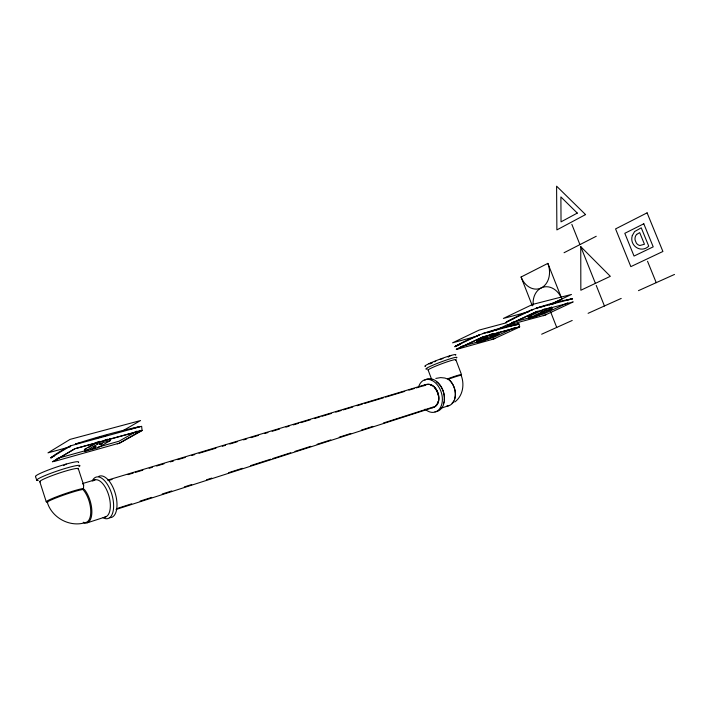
<?xml version="1.0" encoding="UTF-8"?>
<svg xmlns="http://www.w3.org/2000/svg" width="710" height="710" viewBox="0 0 710 710"><rect width="100%" height="100%" fill="white"/><g stroke="black" fill="none" stroke-linecap="round" stroke-linejoin="round"><path stroke-width="1.06" d="M518.93 323.982L482.773 333.62L477.688 335.644M518.983 323.849L519.667 326.848L518.717 327.354M93.365 446.546L93.897 446.244M47.792 502.467A19.587 1.509 -19 0 1 59.365 496.645A19.587 1.509 -19 0 1 82.316 489.563L83.478 488.453L83.656 485.054L78.26 468.556M51.129 458.065L50.783 457.79A539.449 237.77 65.5 0 1 70.885 445.738L141.654 426.311L142.053 430.624L119.919 442.978L54.022 461.5M454.817 402.002C462.858 396.002 464.748 384.421 461.172 375.421M423.905 385.841C435.292 378.288 444.992 401.461 434.2 407.22L116.067 509.46M434.2 407.22L432.062 407.682C444.708 404.993 437.884 381.181 425.743 384.563L107.636 480.129M485.17 337.614L486.022 337.241M70.885 445.738L50.783 457.79L54.635 455.873M109.793 438.665L110.423 440.546L97.767 447.797L85.04 451.329L84.419 449.465L96.045 442.703M88.218 447.699L94.483 444.061M85.04 451.329L97.563 444.078L110.423 440.546M121.889 431.325L140.571 420.542L70.086 439.375L47.978 452.847L70.343 446.767M63.527 465.618L66.225 464.056M424.784 385.113L425.743 384.563M136.986 431.112L118.969 441.229L97.953 447.185M571.727 299.3L572.562 298.75L536.405 308.131L530.654 310.465M572.224 302.46L572.429 302.149M564.051 252.724L596.249 236.27M532.322 305.815L521.078 277.015L547.845 263.383L561.956 299.15L553.205 303.285M484.859 339.194L483.838 339.451M492.181 335.759L491.595 335.839M461.136 343.525L454.755 346.755L459.255 344.909M514.581 318.107L505.671 322.562L506.266 322.455M74.062 449.119L53.445 461.535M538.349 313.767L541.677 313.225M539.387 313.838L537.452 314.752L544.685 311.992L535.704 315.4L543.771 312.222M543.008 312.427L541.144 313.234M487.353 332.839L490.282 331.455M496.361 329.928L507.18 324.816M549.132 304.998L571.461 294.446L532.562 304.43L503.39 318.435L528.648 311.796M456.743 349.098L482.729 336.966L519.196 326.946M507.863 324.958L536.396 311.637M528.142 316.438L528.87 318.311L544.934 310.723L552.052 308.832L551.315 306.942M544.375 309.285L528.293 316.855L531.346 316.039M480.75 339.486L487.158 336.469M552.052 308.832L535.988 316.403L528.87 318.311M476.454 340.445L477.235 342.513L491.888 335.644L499.006 333.682L498.367 332.023M448.161 356.81L451.098 355.435M499.006 333.682L484.353 340.534L477.235 342.513M514.191 327.851L492.758 337.765L460.79 346.649M567.76 302.842L543.816 313.918L511.786 322.544M119.573 443.031L141.405 430.562M494.728 338.519L519.081 327.248M545.91 314.699L573.298 301.892L536.991 311.521M541.659 334.215L572.207 320.467M588.102 313.323L621.215 298.422M638.476 290.647L674.5 274.442M545.147 315.027L546.176 314.636M494.018 338.821L495.003 338.457M75.118 448.72L52.38 461.775L54.368 461.322M489.749 332.058L493.485 330.665M545.245 315.036L543.336 315.702M493.139 339.194L494.133 338.821M435.825 378.421L440.679 377.596L444.886 378.039L448.258 379.273L449.297 378.892A14.227 0.896 -20.5 0 1 461.074 375.59M485.995 337.419L485.391 337.623M93.933 447.14C100.057 445.09 90.791 447.708 94.554 446.98M87.614 522.702L105.985 516.747M440.573 408.339L449.581 405.419M117.984 508.2L131.678 503.807M140.101 501.1L151.691 497.382M162.226 494L171.713 490.956M184.351 486.9L191.727 484.531M206.477 479.8L211.74 478.105M228.602 472.7L242.296 468.298M250.719 465.6L270.741 459.175M272.844 458.5L290.754 452.749M294.969 451.391L310.776 446.324M317.095 444.291L330.789 439.898M339.22 437.191L350.802 433.473M361.346 430.091L372.927 426.373M383.462 422.991L432.976 407.105M492.287 339.469L493.272 339.105M544.366 315.32L507.268 325.393L537.319 311.353M117.283 443.883L118.623 443.466M75.065 448.658L140.953 430.553M516.241 324.949L518.291 324.319M108.887 480.386L112.065 479.428M127.969 474.644L133.276 473.046M135.397 472.407L142.816 470.18M149.18 468.263L152.357 467.304M156.599 466.026L164.019 463.799M170.382 461.882L173.559 460.923M177.802 459.654L185.23 457.417M191.585 455.509L194.771 454.551M199.013 453.273L215.973 448.17M222.337 446.253L225.514 445.294M229.756 444.025L237.184 441.789M243.539 439.88L246.725 438.922M250.967 437.644L258.387 435.407M264.75 433.499L267.927 432.541M272.17 431.263L279.589 429.035M285.952 427.118L289.139 426.16M293.372 424.882L298.679 423.293M300.8 422.654L310.341 419.779M314.583 418.51L319.882 416.912M322.003 416.273L331.543 413.406M335.786 412.128L341.093 410.531M343.205 409.892L352.755 407.025M356.997 405.747L362.295 404.15M364.416 403.52L383.498 397.777M385.619 397.139L404.709 391.396M408.951 390.118L414.249 388.521M416.371 387.891L423.79 385.654M83.026 483.412L95.104 479.818M428.946 363.715L432.053 362.828M456.778 349.355L492.571 339.327M84.419 449.465L86.54 448.88M480.785 340.01L476.712 341.137L491.347 334.25L494.4 333.407M56.907 458.562L88.484 449.812M90.587 449.226L93.747 448.356M130.711 429.071L139.976 426.541A1463.851 847.376 -73.7 0 0 75.384 444.043L79.981 442.818M510.304 326.165L518.424 323.955A805.921 459.547 85.6 0 0 482.773 333.62L483.883 333.327M99.906 441.363L96.942 442.179L97.563 444.078M104.849 440.014L107.814 439.206M76.316 448.356L142.373 430.349M565.684 300.561L572.029 298.83A861.576 465.316 84.3 0 0 536.405 308.131L544.561 306.099M95.681 438.381L101.619 436.774M103.598 436.233L107.556 435.159M491.293 331.18L497.408 329.529M477.777 335.972L452.563 342.823L479.072 330.106L506.434 322.793M541.322 312.435L542.671 312.08M540.381 313.438L542.245 312.631L542.067 312.16M545.395 309.019L551.492 307.403M551.954 304.164L555.122 303.339M85.599 522.524C70.033 527.628 51.874 517.918 47.268 502.236M457.151 349.187L456.255 349.462L482.596 337.064L519.667 326.848M448.258 379.273L449.031 379.841A14.351 10.073 72.4 0 1 454.427 399.526M82.786 483.75L83.656 485.054M580.745 246.636L610.334 276.314L580.842 290.248L580.745 246.636L595.406 283.361M82.875 489.492L83.62 490.308A18.744 8.689 74.4 0 1 90.756 512.061A18.744 8.689 74.4 0 1 83.212 522.267M647.529 261.28L656.226 282.66M571.843 224.36L579.928 244.613M596.222 285.411L604.432 305.974M550.516 311.592L556.729 327.434M544.188 308.814L544.934 310.723M540.416 312.604L540.603 313.083M542.653 312.01L542.839 312.471M542.449 312.063L542.626 312.524M542.271 312.107L542.458 312.577M541.89 312.214L542.076 312.675M541.686 312.267L541.863 312.728M541.508 312.311L541.694 312.782M491.24 333.966L491.888 335.644M455.864 359.721L461.518 374.667M428.148 370.07L431.786 379.779M39.76 481.602L46.248 501.748M35.5 476.419L36.698 480.137M547.845 263.383A19.063 14.839 77.4 0 1 541.393 287.852A19.063 14.839 77.4 0 1 521.078 277.015M533.148 305.096A19.161 14.963 74.7 0 1 543.115 287.195A19.161 14.963 74.7 0 1 560.962 296.957M430.145 384.811A11.626 8.041 72.5 0 1 432.328 385.849M434.36 387.58A11.626 8.041 72.5 0 1 437.404 392.612M437.733 393.571A11.626 8.041 72.5 0 1 438.212 395.559M438.114 401.301A11.626 8.041 72.5 0 1 437.209 403.706M436.801 404.398A11.626 8.041 72.5 0 1 435.816 405.57M35.642 476.685A22.773 2.245 -18.6 0 1 57.758 466.665A22.773 2.245 -18.6 0 1 78.34 462.592M40.328 481.93A20.35 1.908 -18.7 0 1 58.397 473.366A20.35 1.908 -18.7 0 1 78.011 469.159M47.552 501.952A20.404 1.58 -19 0 1 57.679 496.361A20.404 1.58 -19 0 1 82.759 488.56L84.428 489.509A19.516 9.061 74.4 0 1 91.865 512.159A19.516 9.061 74.4 0 1 83.993 522.791M98.646 476.454A21.522 10.331 74.3 0 1 115.65 494.808A21.522 10.331 74.3 0 1 109.393 517.652M92.273 480.865A21.575 10.304 74.3 0 1 111.896 494.515A21.575 10.304 74.3 0 1 103.127 517.75M92.957 480.954A19.285 9.186 74.3 0 1 108.417 494.284A19.285 9.186 74.3 0 1 104.84 517.111M38.225 480.51A22.782 2.174 -18.7 0 1 57.545 470.899A22.782 2.174 -18.7 0 1 78.863 466.763M425.53 366.378A16.561 1.34 -20.5 0 1 439.898 359.189A16.561 1.34 -20.5 0 1 455.385 355.222M428.343 370.158A14.795 1.136 -20.5 0 1 442.534 363.467A14.795 1.136 -20.5 0 1 455.447 360.192M461.083 375.084A14.821 0.941 -20.5 0 0 449.155 378.261L447.824 378.758L448.8 379.486A14.954 10.49 72.4 0 1 455.35 395.683A14.954 10.49 72.4 0 1 446.901 405.996M418.802 386.249A16.951 11.733 72.5 0 1 435.008 382.433A16.951 11.733 72.5 0 1 441.336 405.596A16.951 11.733 72.5 0 1 425.059 409.182M424.793 380.205A16.925 11.733 72.5 0 1 443.306 391.538A16.925 11.733 72.5 0 1 434.964 411.729M436.366 381.811A15.096 10.481 72.5 0 1 444.22 400.138M443.901 401.895A15.096 10.481 72.5 0 1 443.395 403.537M429.94 363.964A11.83 0.959 -20.5 0 1 430.535 363.627M431.298 363.227A11.83 0.959 -20.5 0 1 432.221 362.783M434.476 361.772A11.83 0.959 -20.5 0 1 435.762 361.23M440.014 359.562A11.83 0.959 -20.5 0 1 442.925 358.514M448.001 356.881A11.83 0.959 -20.5 0 1 448.986 356.615M427.287 369.031A16.561 1.305 -20.5 0 1 439.943 362.366A16.561 1.305 -20.5 0 1 456.432 357.973M453.77 400.937A14.351 10.073 72.4 0 1 452.021 403.245M632.299 235.56C629.113 245.447 640.748 253.736 648.745 246.184L641.254 227.821L634.616 231.54L632.299 235.56M93.347 448.143L95.735 447.362L93.347 448.143M99.64 444.513L102.045 443.723L99.64 444.513M636.675 234.38L635.832 235.507A6.514 5.52 78.4 0 0 635.095 240.024L636.337 243.077A6.514 5.52 78.4 0 0 639.896 245.491L644.449 244.249L639.71 232.623L636.675 234.38M483.599 340.117L485.294 339.504L483.599 340.117M485.64 338.847L487.344 338.235L485.729 338.794M490.921 336.682L492.625 336.07L490.921 336.682M577.292 213.089L561.033 221.857L560.891 196.927L577.292 213.089M585.555 214.589L556.88 229.907L556.596 186.171L585.555 214.589M647.094 212.849L615.57 228.904L630.835 266.632L662.909 251.482L647.094 212.849M643.792 223.783L624.809 233.306L634.03 256.053L653.209 246.849L643.792 223.783M479.392 334.88L455.323 346.32A381.607 260.756 56.8 0 1 479.392 334.88M532.855 309.462L506.372 322.056A405.641 287.035 53.7 0 1 532.855 309.462"/></g></svg>
